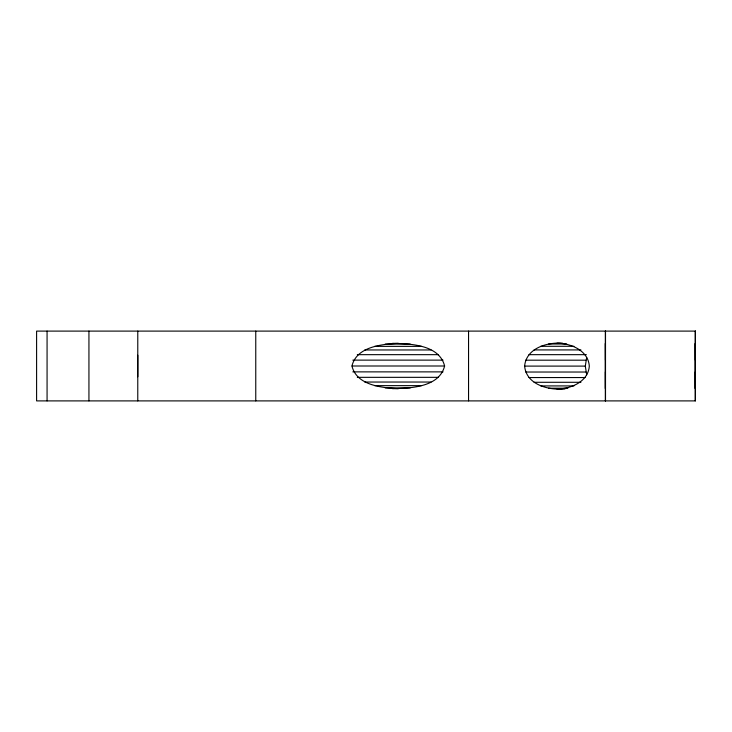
<?xml version="1.0" encoding="UTF-8"?>
<svg xmlns="http://www.w3.org/2000/svg" width="732" height="732" viewBox="0 0 732 732"><rect width="100%" height="100%" fill="white"/><g stroke="black" fill="none" stroke-linecap="round" stroke-linejoin="round"><path stroke-width="1.1" d="M695.336 360.126L695.299 343.317L695.299 388.683L695.272 371.874M586.671 374.784L585.307 366.101L586.671 357.426M564.958 388.985C549.046 390.458 526.418 385.023 524.615 366.101C526.207 348.167 547.326 341.981 562.67 343.226M392.562 388.683C410.469 388.253 439.292 387.338 444.608 366C439.292 344.662 410.469 343.747 392.562 343.317M556.961 388.985C570.74 389.021 588.217 381.72 589.315 366.101C588.217 350.491 570.74 343.189 556.961 343.226M398.281 343.317C381.674 344.232 356.612 346.611 351.955 366C356.612 385.389 381.674 387.768 398.281 388.683M385.151 344.095L410.268 344.095M548.588 344.003L566.714 344.003M374.628 346.355L421.44 346.355M540.792 346.291L573.952 346.291M364.81 349.96L431.038 349.96M534.095 349.923L580.915 349.923M357.326 354.663L438.395 354.663M528.952 354.663L586.35 354.663M352.824 360.126L443.025 360.126M525.722 360.181L585.856 360.181M352.119 366L444.608 366M524.615 366.101L585.307 366.101M352.824 371.874L443.025 371.874M525.722 372.03L585.856 372.03M357.326 377.337L438.395 377.337M528.952 377.547L585.225 377.547M364.81 382.04L431.038 382.04M534.095 382.287L580.915 382.287M374.628 385.645L421.44 385.645M540.792 385.92L573.952 385.92M385.151 387.905L410.268 387.905M548.588 388.207L567.849 388.207M605.446 360.126L605.41 343.317L605.41 388.683L605.382 371.874M137.781 355.212L137.781 376.788M695.254 331.102L695.254 400.898M605.51 331.102L605.51 400.898M605.364 331.102L605.364 400.898M468.553 331.102L468.553 400.898M255.761 331.102L255.761 400.898M137.781 331.102L137.772 400.898M88.938 331.102L88.938 400.898M47.068 331.102L47.068 400.898M695.4 331.102L36.6 331.102L36.6 400.898L695.4 400.898L695.4 331.102"/></g></svg>
